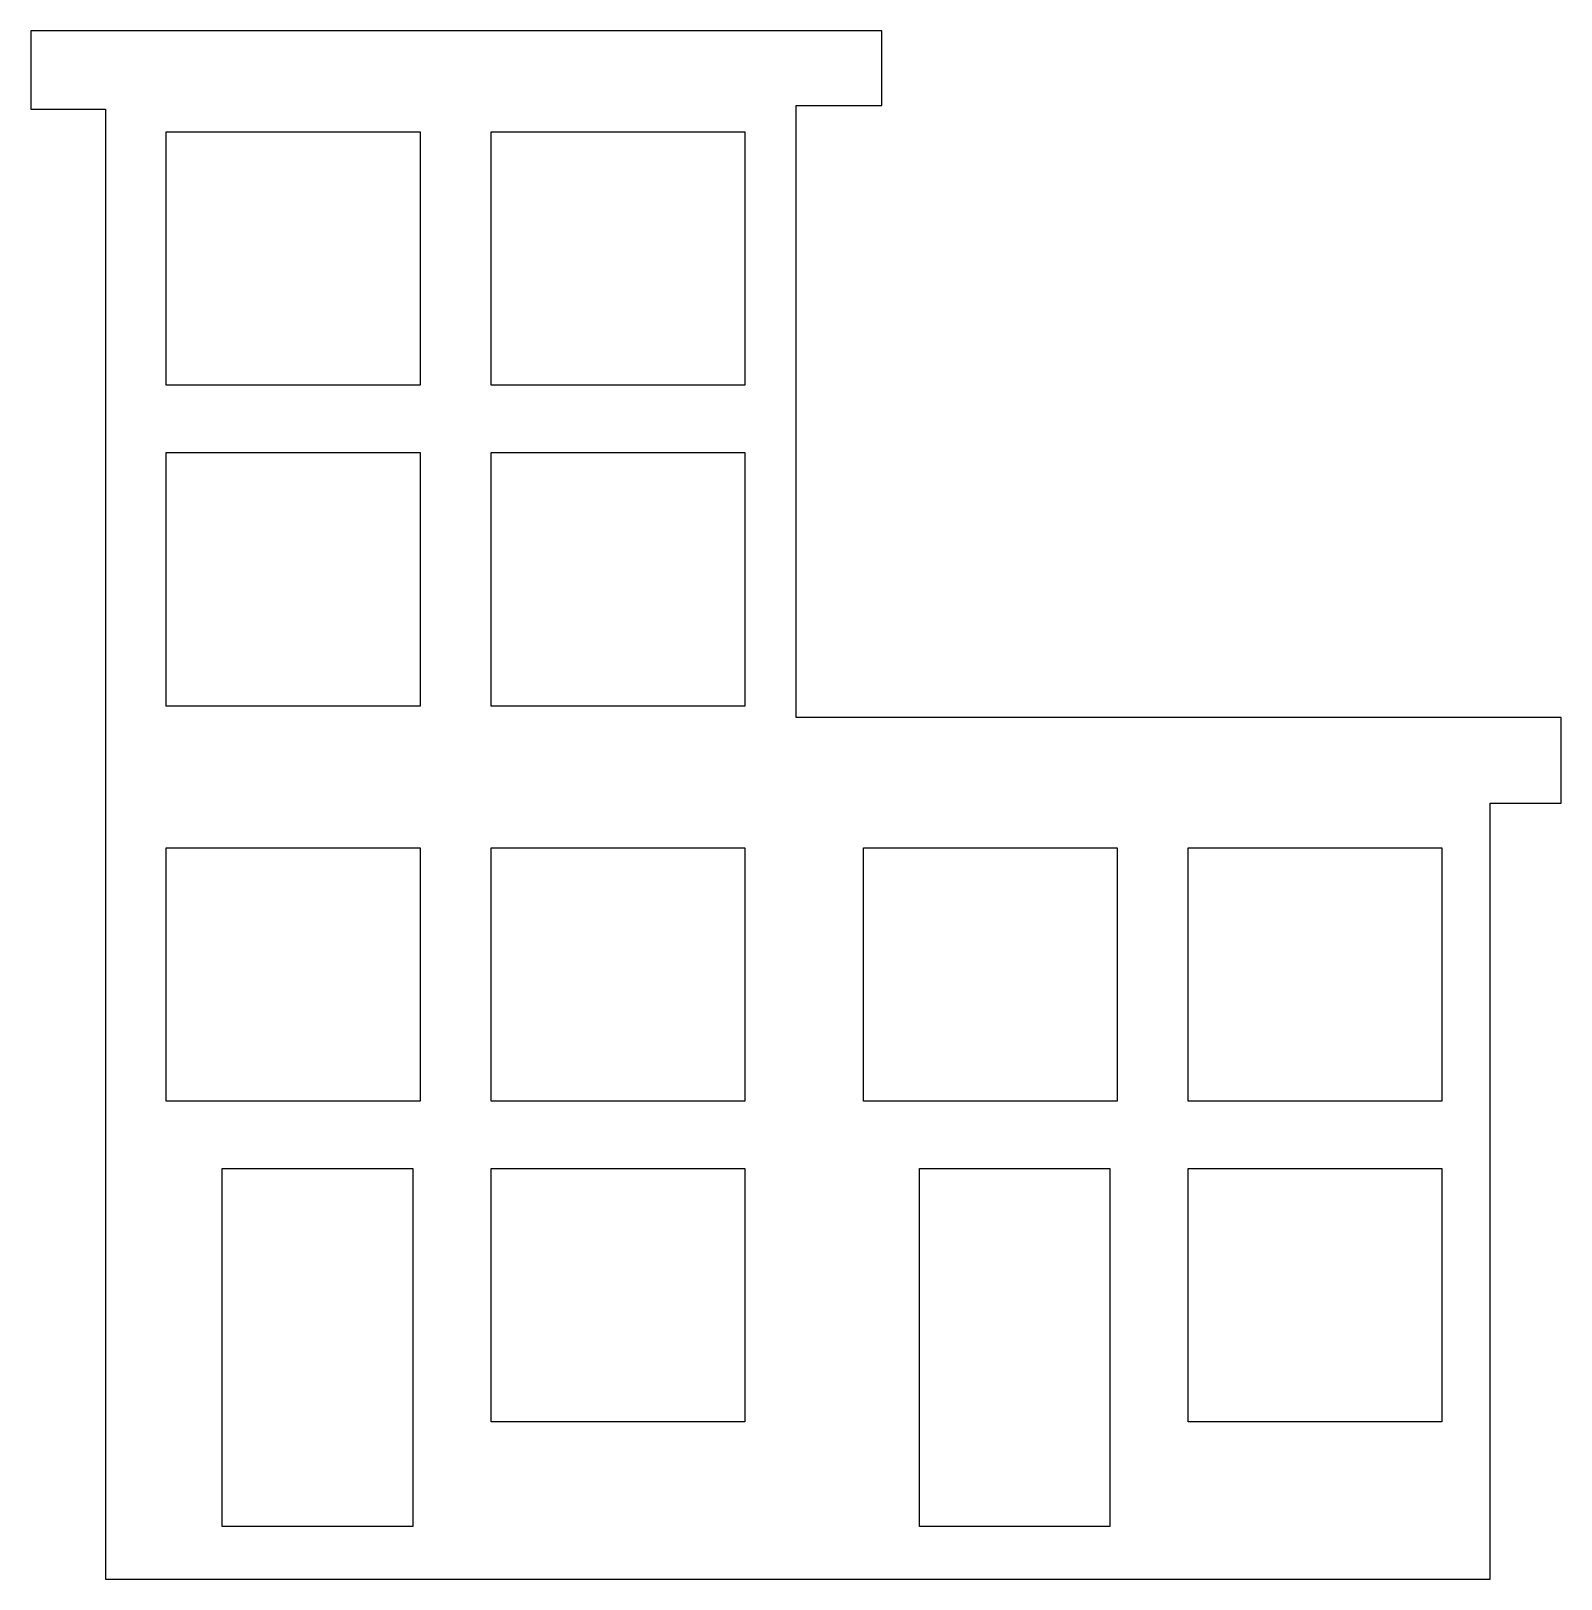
# Model space of a CAD drawing. Header units: centimetres. Extents: x -9.2 to 9.2, y -9.3 to 9.3.
import ezdxf

# ---------------------------------------------------------------- set-up
doc = ezdxf.new("R2010")
doc.units = ezdxf.units.CM
doc.header["$MEASUREMENT"] = 0
doc.layers.add('Camada 1', color=7, linetype='Continuous')

msp = doc.modelspace()

# ---------------------------------------------------------------- linework, layer by layer
at = {"layer": 'Camada 1'}
for points, knots in [([(-8.27192, -9.27743), (-8.27192, -9.27743), (-8.27192, 8.33961), (-8.27192, 8.33961), (-8.27192, 8.33961), (-8.27192, 8.33961), (-9.16589, 8.33961), (-9.16589, 8.33961), (-9.16589, 8.33961), (-9.16589, 8.33961), (-9.16589, 9.27743), (-9.16589, 9.27743), (-9.16589, 9.27743), (-9.16589, 9.27743), (1.0284, 9.27743), (1.0284, 9.27743), (1.0284, 9.27743), (1.0284, 9.27743), (1.0284, 8.38343), (1.0284, 8.38343), (1.0284, 8.38343), (1.0284, 8.38343), (0.00099, 8.38343), (0.00099, 8.38343), (0.00099, 8.38343), (0.00099, 8.38343), (0.00099, 1.05029), (0.00099, 1.05029), (0.00099, 1.05029), (0.00099, 1.05029), (9.16589, 1.05029), (9.16589, 1.05029), (9.16589, 1.05029), (9.16589, 1.05029), (9.16589, 0.02289), (9.16589, 0.02289), (9.16589, 0.02289), (9.16589, 0.02289), (8.31571, 0.02289), (8.31571, 0.02289), (8.31571, 0.02289), (8.31571, 0.02289), (8.31571, -9.27743), (8.31571, -9.27743), (8.31571, -9.27743), (8.31571, -9.27743), (-8.27192, -9.27743), (-8.27192, -9.27743)], [0, 0, 0, 0, 0.07692308, 0.07692308, 0.07692308, 0.07692308, 0.15384615, 0.15384615, 0.15384615, 0.15384615, 0.23076923, 0.23076923, 0.23076923, 0.23076923, 0.30769231, 0.30769231, 0.30769231, 0.30769231, 0.38461538, 0.38461538, 0.38461538, 0.38461538, 0.46153846, 0.46153846, 0.46153846, 0.46153846, 0.53846154, 0.53846154, 0.53846154, 0.53846154, 0.61538462, 0.61538462, 0.61538462, 0.61538462, 0.69230769, 0.69230769, 0.69230769, 0.69230769, 0.76923077, 0.76923077, 0.76923077, 0.76923077, 0.84615385, 0.84615385, 0.84615385, 0.84615385, 1, 1, 1, 1]), ([(-7.54418, 5.03044), (-7.54418, 5.03044), (-4.50478, 5.03044), (-4.50478, 5.03044), (-4.50478, 5.03044), (-4.50478, 5.03044), (-4.50478, 8.06881), (-4.50478, 8.06881), (-4.50478, 8.06881), (-4.50478, 8.06881), (-7.54418, 8.06881), (-7.54418, 8.06881), (-7.54418, 8.06881), (-7.54418, 8.06881), (-7.54418, 5.03044), (-7.54418, 5.03044)], [0, 0, 0, 0, 0.2, 0.2, 0.2, 0.2, 0.4, 0.4, 0.4, 0.4, 0.6, 0.6, 0.6, 0.6, 1, 1, 1, 1]), ([(-3.65264, 5.03044), (-3.65264, 5.03044), (-0.61427, 5.03044), (-0.61427, 5.03044), (-0.61427, 5.03044), (-0.61427, 5.03044), (-0.61427, 8.06881), (-0.61427, 8.06881), (-0.61427, 8.06881), (-0.61427, 8.06881), (-3.65264, 8.06881), (-3.65264, 8.06881), (-3.65264, 8.06881), (-3.65264, 8.06881), (-3.65264, 5.03044), (-3.65264, 5.03044)], [0, 0, 0, 0, 0.2, 0.2, 0.2, 0.2, 0.4, 0.4, 0.4, 0.4, 0.6, 0.6, 0.6, 0.6, 1, 1, 1, 1]), ([(-7.54418, 1.18568), (-7.54418, 1.18568), (-4.50478, 1.18568), (-4.50478, 1.18568), (-4.50478, 1.18568), (-4.50478, 1.18568), (-4.50478, 4.22405), (-4.50478, 4.22405), (-4.50478, 4.22405), (-4.50478, 4.22405), (-7.54418, 4.22405), (-7.54418, 4.22405), (-7.54418, 4.22405), (-7.54418, 4.22405), (-7.54418, 1.18568), (-7.54418, 1.18568)], [0, 0, 0, 0, 0.2, 0.2, 0.2, 0.2, 0.4, 0.4, 0.4, 0.4, 0.6, 0.6, 0.6, 0.6, 1, 1, 1, 1]), ([(-3.65264, 1.18568), (-3.65264, 1.18568), (-0.61427, 1.18568), (-0.61427, 1.18568), (-0.61427, 1.18568), (-0.61427, 1.18568), (-0.61427, 4.22405), (-0.61427, 4.22405), (-0.61427, 4.22405), (-0.61427, 4.22405), (-3.65264, 4.22405), (-3.65264, 4.22405), (-3.65264, 4.22405), (-3.65264, 4.22405), (-3.65264, 1.18568), (-3.65264, 1.18568)], [0, 0, 0, 0, 0.2, 0.2, 0.2, 0.2, 0.4, 0.4, 0.4, 0.4, 0.6, 0.6, 0.6, 0.6, 1, 1, 1, 1]), ([(-7.54418, -3.55105), (-7.54418, -3.55105), (-4.50478, -3.55105), (-4.50478, -3.55105), (-4.50478, -3.55105), (-4.50478, -3.55105), (-4.50478, -0.51268), (-4.50478, -0.51268), (-4.50478, -0.51268), (-4.50478, -0.51268), (-7.54418, -0.51268), (-7.54418, -0.51268), (-7.54418, -0.51268), (-7.54418, -0.51268), (-7.54418, -3.55105), (-7.54418, -3.55105)], [0, 0, 0, 0, 0.2, 0.2, 0.2, 0.2, 0.4, 0.4, 0.4, 0.4, 0.6, 0.6, 0.6, 0.6, 1, 1, 1, 1]), ([(-3.65264, -3.55105), (-3.65264, -3.55105), (-0.61427, -3.55105), (-0.61427, -3.55105), (-0.61427, -3.55105), (-0.61427, -3.55105), (-0.61427, -0.51268), (-0.61427, -0.51268), (-0.61427, -0.51268), (-0.61427, -0.51268), (-3.65264, -0.51268), (-3.65264, -0.51268), (-3.65264, -0.51268), (-3.65264, -0.51268), (-3.65264, -3.55105), (-3.65264, -3.55105)], [0, 0, 0, 0, 0.2, 0.2, 0.2, 0.2, 0.4, 0.4, 0.4, 0.4, 0.6, 0.6, 0.6, 0.6, 1, 1, 1, 1]), ([(0.8094, -3.55105), (0.8094, -3.55105), (3.84777, -3.55105), (3.84777, -3.55105), (3.84777, -3.55105), (3.84777, -3.55105), (3.84777, -0.51268), (3.84777, -0.51268), (3.84777, -0.51268), (3.84777, -0.51268), (0.8094, -0.51268), (0.8094, -0.51268), (0.8094, -0.51268), (0.8094, -0.51268), (0.8094, -3.55105), (0.8094, -3.55105)], [0, 0, 0, 0, 0.2, 0.2, 0.2, 0.2, 0.4, 0.4, 0.4, 0.4, 0.6, 0.6, 0.6, 0.6, 1, 1, 1, 1]), ([(4.69991, -3.55105), (4.69991, -3.55105), (7.73834, -3.55105), (7.73834, -3.55105), (7.73834, -3.55105), (7.73834, -3.55105), (7.73834, -0.51268), (7.73834, -0.51268), (7.73834, -0.51268), (7.73834, -0.51268), (4.69991, -0.51268), (4.69991, -0.51268), (4.69991, -0.51268), (4.69991, -0.51268), (4.69991, -3.55105), (4.69991, -3.55105)], [0, 0, 0, 0, 0.2, 0.2, 0.2, 0.2, 0.4, 0.4, 0.4, 0.4, 0.6, 0.6, 0.6, 0.6, 1, 1, 1, 1]), ([(-4.59241, -4.35546), (-4.59241, -4.35546), (-6.87418, -4.35546), (-6.87418, -4.35546), (-6.87418, -4.35546), (-6.87418, -4.35546), (-6.87418, -8.64819), (-6.87418, -8.64819), (-6.87418, -8.64819), (-6.87418, -8.64819), (-4.59241, -8.6482), (-4.59241, -8.6482), (-4.59241, -8.6482), (-4.59241, -8.6482), (-4.59241, -4.35546), (-4.59241, -4.35546)], [0, 0, 0, 0, 0.2, 0.2, 0.2, 0.2, 0.4, 0.4, 0.4, 0.4, 0.6, 0.6, 0.6, 0.6, 1, 1, 1, 1]), ([(-3.65264, -7.39383), (-3.65264, -7.39383), (-0.61427, -7.39383), (-0.61427, -7.39383), (-0.61427, -7.39383), (-0.61427, -7.39383), (-0.61427, -4.35546), (-0.61427, -4.35546), (-0.61427, -4.35546), (-0.61427, -4.35546), (-3.65264, -4.35546), (-3.65264, -4.35546), (-3.65264, -4.35546), (-3.65264, -4.35546), (-3.65264, -7.39383), (-3.65264, -7.39383)], [0, 0, 0, 0, 0.2, 0.2, 0.2, 0.2, 0.4, 0.4, 0.4, 0.4, 0.6, 0.6, 0.6, 0.6, 1, 1, 1, 1]), ([(3.76011, -4.35546), (3.76011, -4.35546), (1.4784, -4.35546), (1.4784, -4.35546), (1.4784, -4.35546), (1.4784, -4.35546), (1.4784, -8.64819), (1.4784, -8.64819), (1.4784, -8.64819), (1.4784, -8.64819), (3.76011, -8.6482), (3.76011, -8.6482), (3.76011, -8.6482), (3.76011, -8.6482), (3.76011, -4.35546), (3.76011, -4.35546)], [0, 0, 0, 0, 0.2, 0.2, 0.2, 0.2, 0.4, 0.4, 0.4, 0.4, 0.6, 0.6, 0.6, 0.6, 1, 1, 1, 1]), ([(4.69991, -7.39383), (4.69991, -7.39383), (7.73834, -7.39383), (7.73834, -7.39383), (7.73834, -7.39383), (7.73834, -7.39383), (7.73834, -4.35546), (7.73834, -4.35546), (7.73834, -4.35546), (7.73834, -4.35546), (4.69991, -4.35546), (4.69991, -4.35546), (4.69991, -4.35546), (4.69991, -4.35546), (4.69991, -7.39383), (4.69991, -7.39383)], [0, 0, 0, 0, 0.2, 0.2, 0.2, 0.2, 0.4, 0.4, 0.4, 0.4, 0.6, 0.6, 0.6, 0.6, 1, 1, 1, 1])]:
    msp.add_open_spline(points, degree=3, knots=knots, dxfattribs=at)

doc.saveas('drawing.dxf')
